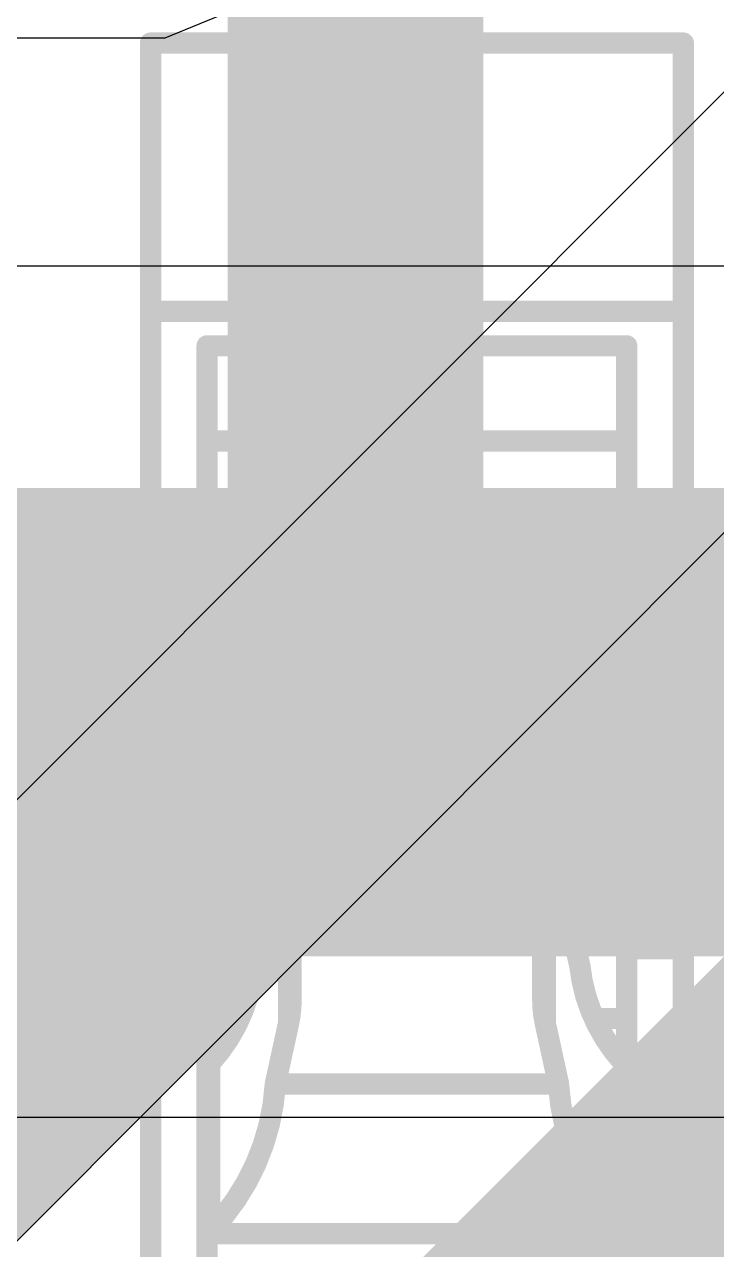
# Model space of a CAD drawing. Header units: inches. Extents: x -6 to 5433, y -4 to 5447.
# Drawn here: x 23.586 to 23.998, y 30.356 to 31.086 of the extents above; entities that cross this region are included whole.
import ezdxf

# ---------------------------------------------------------------- set-up
doc = ezdxf.new("R2010")
doc.units = ezdxf.units.IN
for name, color, linetype in [('Ground', 16, 'Continuous'), ('Mechanical 4', 56, 'Continuous'), ('Power', 76, 'Continuous'), ('Top Layer', 1, 'Continuous'), ('Top Solder', 216, 'Continuous')]:
    doc.layers.add(name, color=color, linetype=linetype)

# ---------------------------------------------------------------- blocks, each defined once
blk = doc.blocks.new('TL3340AF160QG_33')
at = {"layer": 'Top Solder'}
blk.add_line((0.7722387399999999, 1.95276216), (-5441.50524092, 5436.595934), dxfattribs=at)
blk = doc.blocks.new('WQFN_30_EP_2_5_4_5__43')
at = {"layer": 'Top Solder'}
blk.add_line((-0.9381997999999999, -2.4882348), (-5421.17972658, -5430.60739378), dxfattribs=at)

msp = doc.modelspace()

# ---------------------------------------------------------------- linework, layer by layer
at = {"layer": 'Ground'}
for points in [[(23.78330016, 30.66994628, 0.1524, 0.1524, 0), (23.78330016, 31.3066557, 0.1524, 0.1524, 0)], [(23.44050176, 30.32714788, 0.1524, 0.1524, 0), (23.78330016, 30.66994628, 0.1524, 0.1524, 0)], [(23.57727314, 29.99694788, 0.1524, 0.1524, 0), (24.11350016, 30.5331749, 0.1524, 0.1524, 0)]]:
    msp.add_lwpolyline(points, format="xyseb", dxfattribs=at)
msp.add_lwpolyline([(23.74520016, 30.66994628, 0.0762, 0.0762, 1), (23.82140016, 30.66994628, 0.0762, 0.0762, 1)], format="xyseb", close=True, dxfattribs=at)
msp.add_lwpolyline([(23.74520016, 30.66994628, 0.0762, 0.0762, 1), (23.82140016, 30.66994628, 0.0762, 0.0762, 1)], format="xyseb", close=True, dxfattribs=at)
at = {"layer": 'Mechanical 4'}
for points in [[(23.6611541, 31.07494674, 0.0127, 0.0127, 0), (23.9786541, 31.07494674, 0.0127, 0.0127, 0)], [(23.6611541, 30.28744514, 0.0127, 0.0127, 0), (23.6611541, 31.07494674, 0.0127, 0.0127, 0)], [(23.9786541, 30.66994628, 0.0127, 0.0127, 0), (23.9786541, 31.07494674, 0.0127, 0.0127, 0)], [(23.6611541, 30.91494452, 0.0127, 0.0127, 0), (23.9786541, 30.91494452, 0.0127, 0.0127, 0)], [(23.69490562, 30.89440862, 0.0127, 0.0127, 0), (23.94490512, 30.89440862, 0.0127, 0.0127, 0)], [(23.69490562, 30.28744514, 0.0127, 0.0127, 0), (23.69490562, 30.89440862, 0.0127, 0.0127, 0)], [(23.94490512, 30.28744514, 0.0127, 0.0127, 0), (23.94490512, 30.89440862, 0.0127, 0.0127, 0)], [(23.69490562, 30.83773868, 0.0127, 0.0127, 0), (23.94490512, 30.83773868, 0.0127, 0.0127, 0)], [(23.74490552, 30.72369522, 0.0127, 0.0127, -0.2473774344944057), (23.7689136, 30.76494482, 0.0127, 0.0127, 0)], [(23.76891614, 30.76494482, 0.0127, 0.0127, 0), (23.8708946, 30.76494482, 0.0127, 0.0127, 0)], [(23.76891614, 30.65528286, 0.0127, 0.0127, 0), (23.76891614, 30.76494482, 0.0127, 0.0127, 0)], [(23.8708946, 30.65528286, 0.0127, 0.0127, 0), (23.8708946, 30.76494482, 0.0127, 0.0127, 0)], [(23.87089714, 30.76494482, 0.0127, 0.0127, -0.2473774344944055), (23.89490522, 30.72369522, 0.0127, 0.0127, 0)], [(23.74490552, 30.50434844, 0.0127, 0.0127, 0), (23.74490552, 30.72369522, 0.0127, 0.0127, 0)], [(23.89490522, 30.50434844, 0.0127, 0.0127, 0), (23.89490522, 30.72369522, 0.0127, 0.0127, 0)], [(23.3436541, 30.66994628, 0.0127, 0.0127, 0), (23.6611541, 30.66994628, 0.0127, 0.0127, 0)], [(23.9786541, 30.66994628, 0.0127, 0.0127, 0), (24.2961541, 30.66994628, 0.0127, 0.0127, 0)], [(23.9786541, 30.28744514, 0.0127, 0.0127, 0), (23.9786541, 30.66994628, 0.0127, 0.0127, 0)], [(23.74490552, 30.61071348, 0.0127, 0.0127, -0.2374800627721871), (23.7689136, 30.6552854, 0.0127, 0.0127, 0)], [(23.76891614, 30.65528286, 0.0127, 0.0127, 0), (23.8708946, 30.65528286, 0.0127, 0.0127, 0)], [(23.87089714, 30.6552854, 0.0127, 0.0127, -0.2374800627721868), (23.89490522, 30.61071348, 0.0127, 0.0127, 0)], [(23.6611541, 30.63494508, 0.0127, 0.0127, 0), (23.69490562, 30.63494508, 0.0127, 0.0127, 0)], [(23.94490512, 30.63494508, 0.0127, 0.0127, 0), (23.9786541, 30.63494508, 0.0127, 0.0127, 0)], [(23.74490552, 30.62525752, 0.0127, 0.0127, -0.05786385222271111), (23.7433866, 30.61223494, 0.0127, 0.0127, 0)], [(23.89642414, 30.61223494, 0.0127, 0.0127, -0.05786385222358634), (23.89490522, 30.62525752, 0.0127, 0.0127, 0)], [(23.7228634, 30.5249453, 0.0127, 0.0127, 0), (23.7433866, 30.61223494, 0.0127, 0.0127, 0)], [(23.7433866, 30.49027684, 0.0127, 0.0127, 0), (23.7433866, 30.61223494, 0.0127, 0.0127, 0)], [(23.89642414, 30.61223494, 0.0127, 0.0127, 0), (23.9169448, 30.5249453, 0.0127, 0.0127, 0)], [(23.89642414, 30.49027684, 0.0127, 0.0127, 0), (23.89642414, 30.61223494, 0.0127, 0.0127, 0)], [(23.6611541, 30.53494528, 0.0127, 0.0127, 0), (23.69490562, 30.53494528, 0.0127, 0.0127, 0)], [(23.94490512, 30.53494528, 0.0127, 0.0127, 0), (23.9786541, 30.53494528, 0.0127, 0.0127, 0)], [(23.72286594, 30.52494784, 0.0127, 0.0127, -0.162590632754761), (23.69642454, 30.46645418, 0.0127, 0.0127, 0)], [(23.9433862, 30.46645418, 0.0127, 0.0127, -0.1625906327552086), (23.9169448, 30.52494784, 0.0127, 0.0127, 0)], [(23.74490552, 30.50434844, 0.0127, 0.0127, -0.05365793627952005), (23.7433866, 30.49027684, 0.0127, 0.0127, 0)], [(23.89642414, 30.49027684, 0.0127, 0.0127, -0.05365793627908281), (23.89490522, 30.50434844, 0.0127, 0.0127, 0)], [(23.69490562, 30.49328166, 0.0127, 0.0127, 0), (23.713567, 30.49328166, 0.0127, 0.0127, 0)], [(23.92624374, 30.49328166, 0.0127, 0.0127, 0), (23.94490512, 30.49328166, 0.0127, 0.0127, 0)], [(23.73553292, 30.45417836, 0.0127, 0.0127, 0), (23.7433866, 30.49027684, 0.0127, 0.0127, 0)], [(23.89642414, 30.49027684, 0.0127, 0.0127, 0), (23.90427782, 30.45417836, 0.0127, 0.0127, 0)], [(23.69490562, 30.46521466, 0.0127, 0.0127, -0.0110217610198332), (23.69494118, 30.46530102, 0.0127, 0.0127, 0)], [(23.69494118, 30.46530102, 0.0127, 0.0127, -0.02840440608236123), (23.6949869, 30.46538992, 0.0127, 0.0127, 0)], [(23.6949869, 30.46538992, 0.0127, 0.0127, -0.03504147034236754), (23.69505294, 30.46548644, 0.0127, 0.0127, 0)], [(23.69505294, 30.46548644, 0.0127, 0.0127, -0.03231858309113908), (23.695152, 30.46559312, 0.0127, 0.0127, 0)], [(23.695152, 30.46559312, 0.0127, 0.0127, -0.02446223683257777), (23.69528916, 30.4657125, 0.0127, 0.0127, 0)], [(23.6952917, 30.46570996, 0.0127, 0.0127, -0.01372918957723668), (23.6954695, 30.46584458, 0.0127, 0.0127, 0)], [(23.6954695, 30.46584458, 0.0127, 0.0127, -0.008119992679709625), (23.69568032, 30.46598682, 0.0127, 0.0127, 0)], [(23.69567778, 30.46598936, 0.0127, 0.0127, -0.004820635650858009), (23.695914, 30.46613922, 0.0127, 0.0127, 0)], [(23.695914, 30.46613922, 0.0127, 0.0127, 0), (23.69642454, 30.46645418, 0.0127, 0.0127, 0)], [(23.69642454, 30.36607592, 0.0127, 0.0127, 0), (23.69642454, 30.46645418, 0.0127, 0.0127, 0)], [(23.9433862, 30.46645418, 0.0127, 0.0127, 0), (23.9436529, 30.46629416, 0.0127, 0.0127, 0)], [(23.9433862, 30.36607592, 0.0127, 0.0127, 0), (23.9433862, 30.46645418, 0.0127, 0.0127, 0)], [(23.9436529, 30.46629416, 0.0127, 0.0127, 0), (23.94391198, 30.46613414, 0.0127, 0.0127, 0)], [(23.94390944, 30.4661316, 0.0127, 0.0127, -0.006054857874971785), (23.9441482, 30.46598174, 0.0127, 0.0127, 0)], [(23.94415074, 30.46598428, 0.0127, 0.0127, -0.01073696925189295), (23.94435648, 30.46584204, 0.0127, 0.0127, 0)], [(23.94435648, 30.4658395, 0.0127, 0.0127, -0.01856237099999492), (23.94452158, 30.4657125, 0.0127, 0.0127, 0)], [(23.94452158, 30.46571504, 0.0127, 0.0127, -0.02338621052913853), (23.94464604, 30.4655982, 0.0127, 0.0127, 0)], [(23.94464604, 30.46559565999999, 0.0127, 0.0127, -0.05432145117917264), (23.94480606, 30.465395, 0.0127, 0.0127, 0)], [(23.9448086, 30.46539754, 0.0127, 0.0127, -0.02859688066675063), (23.94490766, 30.46521466, 0.0127, 0.0127, 0)], [(23.73553292, 30.4541809, 0.0127, 0.0127, -0.1798939642534223), (23.69642454, 30.36607592, 0.0127, 0.0127, 0)], [(23.73553292, 30.45417836, 0.0127, 0.0127, 0), (23.90427782, 30.45417836, 0.0127, 0.0127, 0)], [(23.9433862, 30.36607592, 0.0127, 0.0127, -0.1798939642534224), (23.90427782, 30.4541809, 0.0127, 0.0127, 0)], [(23.69490562, 30.36514628, 0.0127, 0.0127, -0.01323430950558951), (23.69494118, 30.36521231999999, 0.0127, 0.0127, 0)], [(23.69490562, 30.36494562, 0.0127, 0.0127, 0), (23.94490512, 30.36494562, 0.0127, 0.0127, 0)], [(23.69494118, 30.36521231999999, 0.0127, 0.0127, -0.03268862845467833), (23.6949869, 30.36528089999999, 0.0127, 0.0127, 0)], [(23.6949869, 30.36527582, 0.0127, 0.0127, -0.03744583015329196), (23.69505294, 30.36534948, 0.0127, 0.0127, 0)], [(23.69505294, 30.36534948, 0.0127, 0.0127, -0.03188120468623554), (23.695152, 30.36542822, 0.0127, 0.0127, 0)], [(23.69514946, 30.36543076, 0.0127, 0.0127, -0.02261994765948728), (23.69528916, 30.3655222, 0.0127, 0.0127, 0)], [(23.69528916, 30.36551966, 0.0127, 0.0127, -0.01220889240995807), (23.69546696, 30.36561872, 0.0127, 0.0127, 0)], [(23.69546696, 30.36561872, 0.0127, 0.0127, -0.007070305437730613), (23.69567778, 30.3657254, 0.0127, 0.0127, 0)], [(23.69567778, 30.3657254, 0.0127, 0.0127, 0), (23.695914, 30.3658397, 0.0127, 0.0127, 0)], [(23.695914, 30.3658397, 0.0127, 0.0127, 0), (23.69642454, 30.36607592, 0.0127, 0.0127, 0)], [(23.9433862, 30.36607592, 0.0127, 0.0127, 0), (23.9436529, 30.365954, 0.0127, 0.0127, 0)], [(23.9436529, 30.365954, 0.0127, 0.0127, 0), (23.94391198, 30.36583716, 0.0127, 0.0127, 0)], [(23.94391198, 30.36583716, 0.0127, 0.0127, -0.005205334008751544), (23.94415074, 30.3657254, 0.0127, 0.0127, 0)], [(23.9441482, 30.36572286, 0.0127, 0.0127, -0.009375622304048698), (23.94435394, 30.36561618, 0.0127, 0.0127, 0)], [(23.94435394, 30.36561618, 0.0127, 0.0127, -0.01668702488555034), (23.94452158, 30.36551966, 0.0127, 0.0127, 0)], [(23.94452158, 30.36551966, 0.0127, 0.0127, -0.02199391697559589), (23.94464604, 30.3654333, 0.0127, 0.0127, 0)], [(23.9446435, 30.3654333, 0.0127, 0.0127, -0.02675089176339708), (23.94473748, 30.36535456, 0.0127, 0.0127, 0)], [(23.94474002, 30.36535456, 0.0127, 0.0127, -0.028287638100458), (23.9448086, 30.36528344, 0.0127, 0.0127, 0)], [(23.9448086, 30.36528344, 0.0127, 0.0127, -0.03260546148764205), (23.94490512, 30.36514628, 0.0127, 0.0127, 0)]]:
    msp.add_lwpolyline(points, format="xyseb", dxfattribs=at)
for points in [[(23.6579791, 31.07494674, 0.00635, 0.00635, 1), (23.6643291, 31.07494674, 0.00635, 0.00635, 1)], [(23.6579791, 31.07494674, 0.00635, 0.00635, 1), (23.6643291, 31.07494674, 0.00635, 0.00635, 1)], [(23.9754791, 31.07494674, 0.00635, 0.00635, 1), (23.9818291, 31.07494674, 0.00635, 0.00635, 1)], [(23.9754791, 31.07494674, 0.00635, 0.00635, 1), (23.9818291, 31.07494674, 0.00635, 0.00635, 1)], [(23.6579791, 30.91494452, 0.00635, 0.00635, 1), (23.6643291, 30.91494452, 0.00635, 0.00635, 1)], [(23.9754791, 30.91494452, 0.00635, 0.00635, 1), (23.9818291, 30.91494452, 0.00635, 0.00635, 1)], [(23.69173062, 30.89440862, 0.00635, 0.00635, 1), (23.69808062, 30.89440862, 0.00635, 0.00635, 1)], [(23.69173062, 30.89440862, 0.00635, 0.00635, 1), (23.69808062, 30.89440862, 0.00635, 0.00635, 1)], [(23.94173012, 30.89440862, 0.00635, 0.00635, 1), (23.94808012, 30.89440862, 0.00635, 0.00635, 1)], [(23.94173012, 30.89440862, 0.00635, 0.00635, 1), (23.94808012, 30.89440862, 0.00635, 0.00635, 1)], [(23.69173062, 30.83773868, 0.00635, 0.00635, 1), (23.69808062, 30.83773868, 0.00635, 0.00635, 1)], [(23.94173012, 30.83773868, 0.00635, 0.00635, 1), (23.94808012, 30.83773868, 0.00635, 0.00635, 1)], [(23.7657386, 30.76494482, 0.00635, 0.00635, 1), (23.7720886, 30.76494482, 0.00635, 0.00635, 1)], [(23.76574114, 30.76494482, 0.00635, 0.00635, 1), (23.77209114, 30.76494482, 0.00635, 0.00635, 1)], [(23.76574114, 30.76494482, 0.00635, 0.00635, 1), (23.77209114, 30.76494482, 0.00635, 0.00635, 1)], [(23.8677196, 30.76494482, 0.00635, 0.00635, 1), (23.8740696, 30.76494482, 0.00635, 0.00635, 1)], [(23.8677196, 30.76494482, 0.00635, 0.00635, 1), (23.8740696, 30.76494482, 0.00635, 0.00635, 1)], [(23.86772214, 30.76494482, 0.00635, 0.00635, 1), (23.87407214, 30.76494482, 0.00635, 0.00635, 1)], [(23.74173052, 30.72369522, 0.00635, 0.00635, 1), (23.74808052, 30.72369522, 0.00635, 0.00635, 1)], [(23.74173052, 30.72369522, 0.00635, 0.00635, 1), (23.74808052, 30.72369522, 0.00635, 0.00635, 1)], [(23.89173022, 30.72369522, 0.00635, 0.00635, 1), (23.89808022, 30.72369522, 0.00635, 0.00635, 1)], [(23.89173022, 30.72369522, 0.00635, 0.00635, 1), (23.89808022, 30.72369522, 0.00635, 0.00635, 1)], [(23.6579791, 30.66994628, 0.00635, 0.00635, 1), (23.6643291, 30.66994628, 0.00635, 0.00635, 1)], [(23.9754791, 30.66994628, 0.00635, 0.00635, 1), (23.9818291, 30.66994628, 0.00635, 0.00635, 1)], [(23.9754791, 30.66994628, 0.00635, 0.00635, 1), (23.9818291, 30.66994628, 0.00635, 0.00635, 1)], [(23.9754791, 30.66994628, 0.00635, 0.00635, 1), (23.9818291, 30.66994628, 0.00635, 0.00635, 1)], [(23.7657386, 30.6552854, 0.00635, 0.00635, 1), (23.7720886, 30.6552854, 0.00635, 0.00635, 1)], [(23.76574114, 30.65528286, 0.00635, 0.00635, 1), (23.77209114, 30.65528286, 0.00635, 0.00635, 1)], [(23.76574114, 30.65528286, 0.00635, 0.00635, 1), (23.77209114, 30.65528286, 0.00635, 0.00635, 1)], [(23.8677196, 30.65528286, 0.00635, 0.00635, 1), (23.8740696, 30.65528286, 0.00635, 0.00635, 1)], [(23.8677196, 30.65528286, 0.00635, 0.00635, 1), (23.8740696, 30.65528286, 0.00635, 0.00635, 1)], [(23.86772214, 30.6552854, 0.00635, 0.00635, 1), (23.87407214, 30.6552854, 0.00635, 0.00635, 1)], [(23.6579791, 30.63494508, 0.00635, 0.00635, 1), (23.6643291, 30.63494508, 0.00635, 0.00635, 1)], [(23.69173062, 30.63494508, 0.00635, 0.00635, 1), (23.69808062, 30.63494508, 0.00635, 0.00635, 1)], [(23.94173012, 30.63494508, 0.00635, 0.00635, 1), (23.94808012, 30.63494508, 0.00635, 0.00635, 1)], [(23.9754791, 30.63494508, 0.00635, 0.00635, 1), (23.9818291, 30.63494508, 0.00635, 0.00635, 1)], [(23.74173052, 30.62525752, 0.00635, 0.00635, 1), (23.74808052, 30.62525752, 0.00635, 0.00635, 1)], [(23.89173022, 30.62525752, 0.00635, 0.00635, 1), (23.89808022, 30.62525752, 0.00635, 0.00635, 1)], [(23.7402116, 30.61223494, 0.00635, 0.00635, 1), (23.7465616, 30.61223494, 0.00635, 0.00635, 1)], [(23.7402116, 30.61223494, 0.00635, 0.00635, 1), (23.7465616, 30.61223494, 0.00635, 0.00635, 1)], [(23.7402116, 30.61223494, 0.00635, 0.00635, 1), (23.7465616, 30.61223494, 0.00635, 0.00635, 1)], [(23.74173052, 30.61071348, 0.00635, 0.00635, 1), (23.74808052, 30.61071348, 0.00635, 0.00635, 1)], [(23.89173022, 30.61071348, 0.00635, 0.00635, 1), (23.89808022, 30.61071348, 0.00635, 0.00635, 1)], [(23.89324914, 30.61223494, 0.00635, 0.00635, 1), (23.89959914, 30.61223494, 0.00635, 0.00635, 1)], [(23.89324914, 30.61223494, 0.00635, 0.00635, 1), (23.89959914, 30.61223494, 0.00635, 0.00635, 1)], [(23.89324914, 30.61223494, 0.00635, 0.00635, 1), (23.89959914, 30.61223494, 0.00635, 0.00635, 1)], [(23.6579791, 30.53494528, 0.00635, 0.00635, 1), (23.6643291, 30.53494528, 0.00635, 0.00635, 1)], [(23.69173062, 30.53494528, 0.00635, 0.00635, 1), (23.69808062, 30.53494528, 0.00635, 0.00635, 1)], [(23.94173012, 30.53494528, 0.00635, 0.00635, 1), (23.94808012, 30.53494528, 0.00635, 0.00635, 1)], [(23.9754791, 30.53494528, 0.00635, 0.00635, 1), (23.9818291, 30.53494528, 0.00635, 0.00635, 1)], [(23.7196884, 30.5249453, 0.00635, 0.00635, 1), (23.7260384, 30.5249453, 0.00635, 0.00635, 1)], [(23.71969094, 30.52494784, 0.00635, 0.00635, 1), (23.72604094, 30.52494784, 0.00635, 0.00635, 1)], [(23.9137698, 30.52494784, 0.00635, 0.00635, 1), (23.9201198, 30.52494784, 0.00635, 0.00635, 1)], [(23.9137698, 30.5249453, 0.00635, 0.00635, 1), (23.9201198, 30.5249453, 0.00635, 0.00635, 1)], [(23.74173052, 30.50434844, 0.00635, 0.00635, 1), (23.74808052, 30.50434844, 0.00635, 0.00635, 1)], [(23.74173052, 30.50434844, 0.00635, 0.00635, 1), (23.74808052, 30.50434844, 0.00635, 0.00635, 1)], [(23.89173022, 30.50434844, 0.00635, 0.00635, 1), (23.89808022, 30.50434844, 0.00635, 0.00635, 1)], [(23.89173022, 30.50434844, 0.00635, 0.00635, 1), (23.89808022, 30.50434844, 0.00635, 0.00635, 1)], [(23.69173062, 30.49328166, 0.00635, 0.00635, 1), (23.69808062, 30.49328166, 0.00635, 0.00635, 1)], [(23.710392, 30.49328166, 0.00635, 0.00635, 1), (23.716742, 30.49328166, 0.00635, 0.00635, 1)], [(23.92306874, 30.49328166, 0.00635, 0.00635, 1), (23.92941874, 30.49328166, 0.00635, 0.00635, 1)], [(23.94173012, 30.49328166, 0.00635, 0.00635, 1), (23.94808012, 30.49328166, 0.00635, 0.00635, 1)], [(23.7402116, 30.49027684, 0.00635, 0.00635, 1), (23.7465616, 30.49027684, 0.00635, 0.00635, 1)], [(23.7402116, 30.49027684, 0.00635, 0.00635, 1), (23.7465616, 30.49027684, 0.00635, 0.00635, 1)], [(23.7402116, 30.49027684, 0.00635, 0.00635, 1), (23.7465616, 30.49027684, 0.00635, 0.00635, 1)], [(23.89324914, 30.49027684, 0.00635, 0.00635, 1), (23.89959914, 30.49027684, 0.00635, 0.00635, 1)], [(23.89324914, 30.49027684, 0.00635, 0.00635, 1), (23.89959914, 30.49027684, 0.00635, 0.00635, 1)], [(23.89324914, 30.49027684, 0.00635, 0.00635, 1), (23.89959914, 30.49027684, 0.00635, 0.00635, 1)], [(23.69173062, 30.46521466, 0.00635, 0.00635, 1), (23.69808062, 30.46521466, 0.00635, 0.00635, 1)], [(23.69176618, 30.46530102, 0.00635, 0.00635, 1), (23.69811618, 30.46530102, 0.00635, 0.00635, 1)], [(23.69176618, 30.46530102, 0.00635, 0.00635, 1), (23.69811618, 30.46530102, 0.00635, 0.00635, 1)], [(23.6918119, 30.46538992, 0.00635, 0.00635, 1), (23.6981619, 30.46538992, 0.00635, 0.00635, 1)], [(23.6918119, 30.46538992, 0.00635, 0.00635, 1), (23.6981619, 30.46538992, 0.00635, 0.00635, 1)], [(23.69187794, 30.46548644, 0.00635, 0.00635, 1), (23.69822794, 30.46548644, 0.00635, 0.00635, 1)], [(23.69187794, 30.46548644, 0.00635, 0.00635, 1), (23.69822794, 30.46548644, 0.00635, 0.00635, 1)], [(23.691977, 30.46559312, 0.00635, 0.00635, 1), (23.698327, 30.46559312, 0.00635, 0.00635, 1)], [(23.691977, 30.46559312, 0.00635, 0.00635, 1), (23.698327, 30.46559312, 0.00635, 0.00635, 1)], [(23.69211416, 30.4657125, 0.00635, 0.00635, 1), (23.69846416, 30.4657125, 0.00635, 0.00635, 1)], [(23.6921167, 30.46570996, 0.00635, 0.00635, 1), (23.6984667, 30.46570996, 0.00635, 0.00635, 1)], [(23.6922945, 30.46584458, 0.00635, 0.00635, 1), (23.6986445, 30.46584458, 0.00635, 0.00635, 1)], [(23.6922945, 30.46584458, 0.00635, 0.00635, 1), (23.6986445, 30.46584458, 0.00635, 0.00635, 1)], [(23.69250278, 30.46598936, 0.00635, 0.00635, 1), (23.69885278, 30.46598936, 0.00635, 0.00635, 1)], [(23.69250532, 30.46598682, 0.00635, 0.00635, 1), (23.69885532, 30.46598682, 0.00635, 0.00635, 1)], [(23.692739, 30.46613922, 0.00635, 0.00635, 1), (23.699089, 30.46613922, 0.00635, 0.00635, 1)], [(23.692739, 30.46613922, 0.00635, 0.00635, 1), (23.699089, 30.46613922, 0.00635, 0.00635, 1)], [(23.69324954, 30.46645418, 0.00635, 0.00635, 1), (23.69959954, 30.46645418, 0.00635, 0.00635, 1)], [(23.69324954, 30.46645418, 0.00635, 0.00635, 1), (23.69959954, 30.46645418, 0.00635, 0.00635, 1)], [(23.69324954, 30.46645418, 0.00635, 0.00635, 1), (23.69959954, 30.46645418, 0.00635, 0.00635, 1)], [(23.9402112, 30.46645418, 0.00635, 0.00635, 1), (23.9465612, 30.46645418, 0.00635, 0.00635, 1)], [(23.9402112, 30.46645418, 0.00635, 0.00635, 1), (23.9465612, 30.46645418, 0.00635, 0.00635, 1)], [(23.9402112, 30.46645418, 0.00635, 0.00635, 1), (23.9465612, 30.46645418, 0.00635, 0.00635, 1)], [(23.9404779, 30.46629416, 0.00635, 0.00635, 1), (23.9468279, 30.46629416, 0.00635, 0.00635, 1)], [(23.9404779, 30.46629416, 0.00635, 0.00635, 1), (23.9468279, 30.46629416, 0.00635, 0.00635, 1)], [(23.94073444, 30.4661316, 0.00635, 0.00635, 1), (23.94708444, 30.4661316, 0.00635, 0.00635, 1)], [(23.94073698, 30.46613414, 0.00635, 0.00635, 1), (23.94708698, 30.46613414, 0.00635, 0.00635, 1)], [(23.9409732, 30.46598174, 0.00635, 0.00635, 1), (23.9473232, 30.46598174, 0.00635, 0.00635, 1)], [(23.94097574, 30.46598428, 0.00635, 0.00635, 1), (23.94732574, 30.46598428, 0.00635, 0.00635, 1)], [(23.94118148, 30.46584204, 0.00635, 0.00635, 1), (23.94753148, 30.46584204, 0.00635, 0.00635, 1)], [(23.94118148, 30.4658395, 0.00635, 0.00635, 1), (23.94753148, 30.4658395, 0.00635, 0.00635, 1)], [(23.94134658, 30.46571504, 0.00635, 0.00635, 1), (23.94769658, 30.46571504, 0.00635, 0.00635, 1)], [(23.94134658, 30.4657125, 0.00635, 0.00635, 1), (23.94769658, 30.4657125, 0.00635, 0.00635, 1)], [(23.94147104, 30.4655982, 0.00635, 0.00635, 1), (23.94782104, 30.4655982, 0.00635, 0.00635, 1)], [(23.94147104, 30.46559565999999, 0.00635, 0.00635, 1), (23.94782104, 30.46559565999999, 0.00635, 0.00635, 1)], [(23.94163106, 30.465395, 0.00635, 0.00635, 1), (23.94798106, 30.465395, 0.00635, 0.00635, 1)], [(23.9416336, 30.46539754, 0.00635, 0.00635, 1), (23.9479836, 30.46539754, 0.00635, 0.00635, 1)], [(23.94173266, 30.46521466, 0.00635, 0.00635, 1), (23.94808266, 30.46521466, 0.00635, 0.00635, 1)], [(23.73235792, 30.4541809, 0.00635, 0.00635, 1), (23.73870792, 30.4541809, 0.00635, 0.00635, 1)], [(23.73235792, 30.45417836, 0.00635, 0.00635, 1), (23.73870792, 30.45417836, 0.00635, 0.00635, 1)], [(23.73235792, 30.45417836, 0.00635, 0.00635, 1), (23.73870792, 30.45417836, 0.00635, 0.00635, 1)], [(23.90110282, 30.4541809, 0.00635, 0.00635, 1), (23.90745282, 30.4541809, 0.00635, 0.00635, 1)], [(23.90110282, 30.45417836, 0.00635, 0.00635, 1), (23.90745282, 30.45417836, 0.00635, 0.00635, 1)], [(23.90110282, 30.45417836, 0.00635, 0.00635, 1), (23.90745282, 30.45417836, 0.00635, 0.00635, 1)], [(23.69173062, 30.36514628, 0.00635, 0.00635, 1), (23.69808062, 30.36514628, 0.00635, 0.00635, 1)], [(23.69173062, 30.36494562, 0.00635, 0.00635, 1), (23.69808062, 30.36494562, 0.00635, 0.00635, 1)], [(23.69176618, 30.36521231999999, 0.00635, 0.00635, 1), (23.69811618, 30.36521231999999, 0.00635, 0.00635, 1)], [(23.69176618, 30.36521231999999, 0.00635, 0.00635, 1), (23.69811618, 30.36521231999999, 0.00635, 0.00635, 1)], [(23.6918119, 30.36528089999999, 0.00635, 0.00635, 1), (23.6981619, 30.36528089999999, 0.00635, 0.00635, 1)], [(23.6918119, 30.36527582, 0.00635, 0.00635, 1), (23.6981619, 30.36527582, 0.00635, 0.00635, 1)], [(23.69187794, 30.36534948, 0.00635, 0.00635, 1), (23.69822794, 30.36534948, 0.00635, 0.00635, 1)], [(23.69187794, 30.36534948, 0.00635, 0.00635, 1), (23.69822794, 30.36534948, 0.00635, 0.00635, 1)], [(23.69197446, 30.36543076, 0.00635, 0.00635, 1), (23.69832446, 30.36543076, 0.00635, 0.00635, 1)], [(23.691977, 30.36542822, 0.00635, 0.00635, 1), (23.698327, 30.36542822, 0.00635, 0.00635, 1)], [(23.69211416, 30.3655222, 0.00635, 0.00635, 1), (23.69846416, 30.3655222, 0.00635, 0.00635, 1)], [(23.69211416, 30.36551966, 0.00635, 0.00635, 1), (23.69846416, 30.36551966, 0.00635, 0.00635, 1)], [(23.69229196, 30.36561872, 0.00635, 0.00635, 1), (23.69864196, 30.36561872, 0.00635, 0.00635, 1)], [(23.69229196, 30.36561872, 0.00635, 0.00635, 1), (23.69864196, 30.36561872, 0.00635, 0.00635, 1)], [(23.69250278, 30.3657254, 0.00635, 0.00635, 1), (23.69885278, 30.3657254, 0.00635, 0.00635, 1)], [(23.69250278, 30.3657254, 0.00635, 0.00635, 1), (23.69885278, 30.3657254, 0.00635, 0.00635, 1)], [(23.692739, 30.3658397, 0.00635, 0.00635, 1), (23.699089, 30.3658397, 0.00635, 0.00635, 1)], [(23.692739, 30.3658397, 0.00635, 0.00635, 1), (23.699089, 30.3658397, 0.00635, 0.00635, 1)], [(23.69324954, 30.36607592, 0.00635, 0.00635, 1), (23.69959954, 30.36607592, 0.00635, 0.00635, 1)], [(23.69324954, 30.36607592, 0.00635, 0.00635, 1), (23.69959954, 30.36607592, 0.00635, 0.00635, 1)], [(23.69324954, 30.36607592, 0.00635, 0.00635, 1), (23.69959954, 30.36607592, 0.00635, 0.00635, 1)], [(23.9402112, 30.36607592, 0.00635, 0.00635, 1), (23.9465612, 30.36607592, 0.00635, 0.00635, 1)], [(23.9402112, 30.36607592, 0.00635, 0.00635, 1), (23.9465612, 30.36607592, 0.00635, 0.00635, 1)], [(23.9402112, 30.36607592, 0.00635, 0.00635, 1), (23.9465612, 30.36607592, 0.00635, 0.00635, 1)], [(23.9404779, 30.365954, 0.00635, 0.00635, 1), (23.9468279, 30.365954, 0.00635, 0.00635, 1)], [(23.9404779, 30.365954, 0.00635, 0.00635, 1), (23.9468279, 30.365954, 0.00635, 0.00635, 1)], [(23.94073698, 30.36583716, 0.00635, 0.00635, 1), (23.94708698, 30.36583716, 0.00635, 0.00635, 1)], [(23.94073698, 30.36583716, 0.00635, 0.00635, 1), (23.94708698, 30.36583716, 0.00635, 0.00635, 1)], [(23.9409732, 30.36572286, 0.00635, 0.00635, 1), (23.9473232, 30.36572286, 0.00635, 0.00635, 1)], [(23.94097574, 30.3657254, 0.00635, 0.00635, 1), (23.94732574, 30.3657254, 0.00635, 0.00635, 1)], [(23.94117894, 30.36561618, 0.00635, 0.00635, 1), (23.94752894, 30.36561618, 0.00635, 0.00635, 1)], [(23.94117894, 30.36561618, 0.00635, 0.00635, 1), (23.94752894, 30.36561618, 0.00635, 0.00635, 1)], [(23.94134658, 30.36551966, 0.00635, 0.00635, 1), (23.94769658, 30.36551966, 0.00635, 0.00635, 1)], [(23.94134658, 30.36551966, 0.00635, 0.00635, 1), (23.94769658, 30.36551966, 0.00635, 0.00635, 1)], [(23.9414685, 30.3654333, 0.00635, 0.00635, 1), (23.9478185, 30.3654333, 0.00635, 0.00635, 1)], [(23.94147104, 30.3654333, 0.00635, 0.00635, 1), (23.94782104, 30.3654333, 0.00635, 0.00635, 1)], [(23.94156248, 30.36535456, 0.00635, 0.00635, 1), (23.94791248, 30.36535456, 0.00635, 0.00635, 1)], [(23.94156502, 30.36535456, 0.00635, 0.00635, 1), (23.94791502, 30.36535456, 0.00635, 0.00635, 1)], [(23.9416336, 30.36528344, 0.00635, 0.00635, 1), (23.9479836, 30.36528344, 0.00635, 0.00635, 1)], [(23.9416336, 30.36528344, 0.00635, 0.00635, 1), (23.9479836, 30.36528344, 0.00635, 0.00635, 1)], [(23.94173012, 30.36514628, 0.00635, 0.00635, 1), (23.94808012, 30.36514628, 0.00635, 0.00635, 1)], [(23.94173012, 30.36494562, 0.00635, 0.00635, 1), (23.94808012, 30.36494562, 0.00635, 0.00635, 1)]]:
    msp.add_lwpolyline(points, format="xyseb", close=True, dxfattribs=at)
at = {"layer": 'Power'}
for p, q in [((23.66983582, 31.0780557), (23.8267748, 31.14306446)), ((23.4999657, 31.0780557), (23.66983582, 31.0780557)), ((26.55660678, 30.4342927), (19.90382354, 30.4342927))]:
    msp.add_line(p, q, dxfattribs=at)
at = {"layer": 'Top Layer'}
for p, q in [((23.66983582, 31.0780557), (23.8267748, 31.14306446)), ((23.4999657, 31.0780557), (23.66983582, 31.0780557)), ((25.89477168, 30.94187106), (20.55683722, 30.94187106))]:
    msp.add_line(p, q, dxfattribs=at)
msp.add_lwpolyline([(20.44420346, 30.66994628, 0.2794, 0.2794, 0), (26.00740798, 30.66994628, 0.2794, 0.2794, 0)], format="xyseb", dxfattribs=at)

# ---------------------------------------------------------------- block references
for name, p, rotation in [('TL3340AF160QG_33', (-3.743799979999999, 5.98786712), 270), ('WQFN_30_EP_2_5_4_5__43', (11.67240744, 16.88571426), 180)]:
    msp.add_blockref(name, p, dxfattribs=dict(rotation=rotation))

doc.saveas('drawing.dxf')
